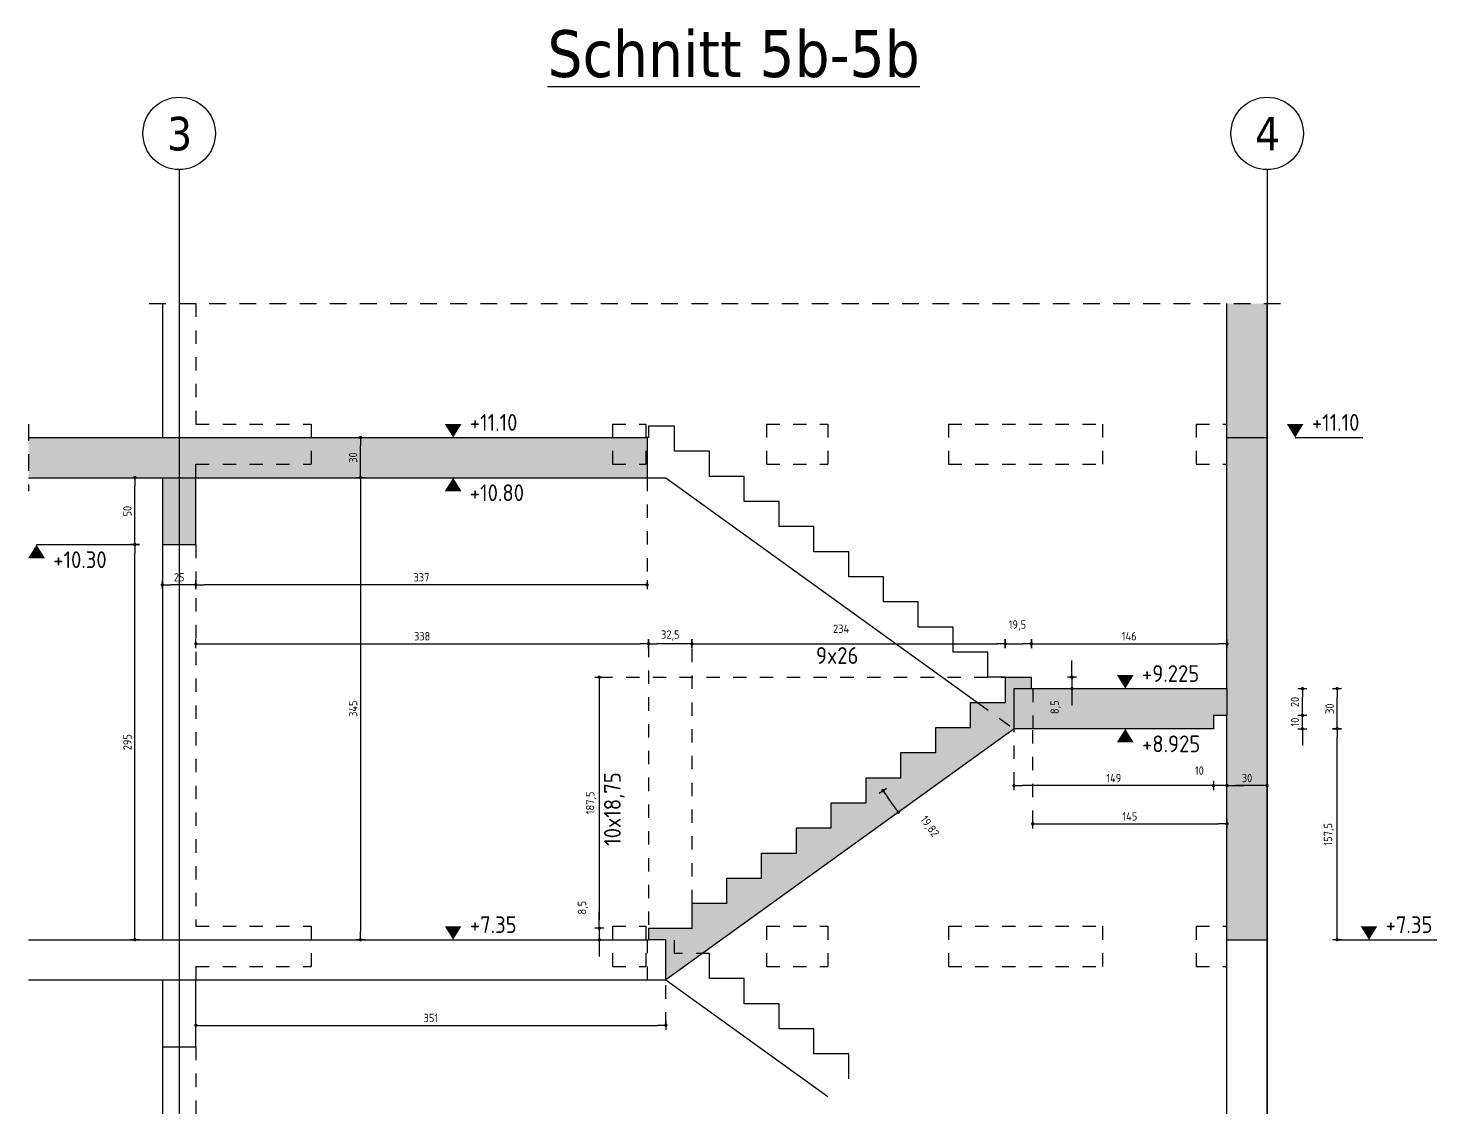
# Model space of a CAD drawing. Extents: x -15.3 to 29.1, y -4.8 to 18.4.
# Drawn here: x -15.29 to -4.77, y -4.83 to 3.27 of the extents above; entities that cross this region are included whole.
import ezdxf

# ---------------------------------------------------------------- set-up
doc = ezdxf.new("R2010")
doc.units = 0
doc.header["$LTSCALE"] = 0.25
for name, pattern in [('AUSGEZOGEN', [1000.01, 1000, 0.01]), ('DASHED', [0.75, 0.5, -0.25]), ('DOT', [0.175, 0.05, -0.125]), ('HIDDEN', [0.375, 0.25, -0.125]), ('HIDDEN2', [0.187, 0.125, -0.062]), ('VERDECKT', [0.375, 0.25, -0.125])]:
    doc.linetypes.add(name, pattern=pattern)
for name, color, linetype in [('ACHSEN', 7, 'Continuous'), ('AFU', 7, 'Continuous'), ('BET-SCHN', 6, 'Continuous'), ('BETON', 7, 'Continuous'), ('grau_mittel', 7, 'Continuous'), ('HILFE', 7, 'Continuous'), ('koten', 7, 'Continuous'), ('MASSE', 7, 'Continuous'), ('OBJEKT', 7, 'Continuous'), ('SFP_Achsen', 7, 'Continuous'), ('TEXT', 7, 'Continuous'), ('VERDECKT', 7, 'Continuous')]:
    doc.layers.add(name, color=color, linetype=linetype)
doc.styles.add('helv', font='tahoma.ttf')
doc.styles.add('txt', font='isocp.shx')
doc.linetypes.add('AFU_50K', pattern='A,0.15,["/",Standard,S=0.2,R=0,X=-0.01,Y=-0.1],0.07,["/",Standard,S=0.2,R=0,X=-0.01,Y=-0.1],0.15', length=0.37)
doc.dimstyles.new('DOT_I', dxfattribs={"dimscale": 0.25, "dimtxt": 0.25, "dimasz": 0.25, "dimexe": 0.1, "dimexo": 0.3, "dimgap": 0.1, "dimtad": 1, "dimdec": 3, "dimzin": 3, "dimtxsty": 'txt', "dimblk": 'DOT', "dimblk1": 'DOT', "dimblk2": 'DOT', "dimsah": 1, "dimcen": 0.1, "dimse1": 1, "dimse2": 1, "dimazin": 0, "dimtfac": 1, "dimtdec": 4, "dimtix": 1, "dimtmove": 2, "dimatfit": 3, "dimfxl": 0, "dimtvp": 1, "dimtolj": 1, "dimtzin": 0, "dimarcsym": 0})

# ---------------------------------------------------------------- blocks, each defined once
blk = doc.blocks.new('OKRD_O')
at = {"layer": 'koten', "color": 7, "linetype": 'Continuous'}
blk.add_solid([(-0.125, 0.202), (0.125, 0.202), (0, 0)], dxfattribs=at)
at = {"layer": 'koten', "style": 'txt'}
blk.add_attdef('OKRD', (0.25, 0.1), '', height=0.25, dxfattribs=at)
blk = doc.blocks.new('DOT')
at = {"layer": 'MASSE', "color": 7, "linetype": 'Continuous'}
for p, q in [((0, 0), (-1, 0)), ((0, 0.54), (0, -0.54))]:
    blk.add_line(p, q, dxfattribs=at)
at = {"layer": 'MASSE', "color": 7, "linetype": 'Continuous', "const_width": 0.2}
blk.add_lwpolyline([(-0.1, 0, 1), (0.1, 0, 1)], format="xyb", close=True, dxfattribs=at)
blk = doc.blocks.new('*D91')
at = {"layer": 'Defpoints', "color": 0, "linetype": 'AUSGEZOGEN', "transparency": 16777216}
for p in [(-14.49, -0.084), (-14.49, -0.084), (-14.49, -0.584)]:
    blk.add_point(p, dxfattribs=at)
at = {"layer": 'MASSE', "color": 0, "linetype": 'AUSGEZOGEN', "lineweight": -2, "transparency": 16777216}
blk.add_line((-14.49, -0.522), (-14.49, -0.147), dxfattribs=at)
at = {"layer": 'MASSE', "color": 0, "linetype": 'AUSGEZOGEN', "lineweight": -2, "transparency": 16777216, "xscale": 0.0625, "yscale": 0.0625, "zscale": 0.0625}
for p, rotation in [((-14.49, -0.084), 90), ((-14.49, -0.584), 270)]:
    blk.add_blockref('DOT', p, dxfattribs=dict(at, rotation=rotation))
at = {"layer": 'MASSE', "color": 0, "linetype": 'AUSGEZOGEN', "transparency": 16777216, "insert": (-14.546, -0.334), "char_height": 0.0625, "attachment_point": 5, "rotation": 90, "style": 'txt'}
blk.add_mtext('\\A1;50', dxfattribs=at)
blk = doc.blocks.new('okrd_u')
at = {"layer": 'koten', "color": 7, "linetype": 'Continuous'}
blk.add_solid([(-0.125, -0.202), (0.125, -0.202), (0, 0)], dxfattribs=at)
at = {"layer": 'koten', "style": 'txt'}
blk.add_attdef('OKRD', (0.25, -0.35), '', height=0.25, dxfattribs=at)
blk = doc.blocks.new('*D92')
at = {"layer": 'Defpoints', "color": 0, "linetype": 'AUSGEZOGEN', "transparency": 16777216}
for p in [(-6.335, -2.383), (-6.335, -2.383), (-6.035, -2.383)]:
    blk.add_point(p, dxfattribs=at)
at = {"layer": 'MASSE', "color": 0, "linetype": 'AUSGEZOGEN', "lineweight": -2, "transparency": 16777216}
blk.add_line((-6.097, -2.383), (-6.272, -2.383), dxfattribs=at)
at = {"layer": 'MASSE', "color": 0, "linetype": 'AUSGEZOGEN', "lineweight": -2, "transparency": 16777216, "xscale": 0.0625, "yscale": 0.0625, "zscale": 0.0625, "rotation": 180}
blk.add_blockref('DOT', (-6.335, -2.383), dxfattribs=at)
at = {"layer": 'MASSE', "color": 0, "linetype": 'AUSGEZOGEN', "lineweight": -2, "transparency": 16777216, "xscale": 0.0625, "yscale": 0.0625, "zscale": 0.0625}
blk.add_blockref('DOT', (-6.035, -2.383), dxfattribs=at)
at = {"layer": 'MASSE', "color": 0, "linetype": 'AUSGEZOGEN', "transparency": 16777216, "insert": (-6.185, -2.327), "char_height": 0.0625, "attachment_point": 5, "style": 'txt'}
blk.add_mtext('\\A1;30', dxfattribs=at)
blk = doc.blocks.new('*D93')
at = {"layer": 'Defpoints', "color": 0, "linetype": 'AUSGEZOGEN', "transparency": 16777216}
for p in [(-14.49, -0.584), (-14.49, -0.584), (-14.49, -3.534)]:
    blk.add_point(p, dxfattribs=at)
at = {"layer": 'MASSE', "color": 0, "linetype": 'AUSGEZOGEN', "lineweight": -2, "transparency": 16777216}
blk.add_line((-14.49, -3.472), (-14.49, -0.647), dxfattribs=at)
at = {"layer": 'MASSE', "color": 0, "linetype": 'AUSGEZOGEN', "lineweight": -2, "transparency": 16777216, "xscale": 0.0625, "yscale": 0.0625, "zscale": 0.0625}
for p, rotation in [((-14.49, -0.584), 90), ((-14.49, -3.534), 270)]:
    blk.add_blockref('DOT', p, dxfattribs=dict(at, rotation=rotation))
at = {"layer": 'MASSE', "color": 0, "linetype": 'AUSGEZOGEN', "transparency": 16777216, "insert": (-14.546, -2.059), "char_height": 0.0625, "attachment_point": 5, "rotation": 90, "style": 'txt'}
blk.add_mtext('\\A1;295', dxfattribs=at)
blk = doc.blocks.new('*D53')
at = {"layer": 'Defpoints', "color": 0, "linetype": 'AUSGEZOGEN', "transparency": 16777216}
for p in [(-12.805, 0.216), (-12.805, 0.216), (-12.805, -0.084)]:
    blk.add_point(p, dxfattribs=at)
at = {"layer": 'MASSE', "color": 0, "linetype": 'AUSGEZOGEN', "lineweight": -2, "transparency": 16777216}
blk.add_line((-12.805, -0.022), (-12.805, 0.153), dxfattribs=at)
at = {"layer": 'MASSE', "color": 0, "linetype": 'AUSGEZOGEN', "lineweight": -2, "transparency": 16777216, "xscale": 0.0625, "yscale": 0.0625, "zscale": 0.0625}
for p, rotation in [((-12.805, 0.216), 90), ((-12.805, -0.084), 270)]:
    blk.add_blockref('DOT', p, dxfattribs=dict(at, rotation=rotation))
at = {"layer": 'MASSE', "color": 0, "linetype": 'AUSGEZOGEN', "transparency": 16777216, "insert": (-12.861, 0.066), "char_height": 0.0625, "attachment_point": 5, "rotation": 90, "style": 'txt'}
blk.add_mtext('\\A1;30', dxfattribs=at)
blk = doc.blocks.new('*D54')
at = {"layer": 'Defpoints', "color": 0, "linetype": 'AUSGEZOGEN', "transparency": 16777216}
for p in [(-12.805, -0.084), (-12.805, -3.534), (-12.805, -3.534)]:
    blk.add_point(p, dxfattribs=at)
at = {"layer": 'MASSE', "color": 0, "linetype": 'AUSGEZOGEN', "lineweight": -2, "transparency": 16777216}
blk.add_line((-12.805, -0.147), (-12.805, -3.472), dxfattribs=at)
at = {"layer": 'MASSE', "color": 0, "linetype": 'AUSGEZOGEN', "lineweight": -2, "transparency": 16777216, "xscale": 0.0625, "yscale": 0.0625, "zscale": 0.0625}
for p, rotation in [((-12.805, -0.084), 90), ((-12.805, -3.534), 270)]:
    blk.add_blockref('DOT', p, dxfattribs=dict(at, rotation=rotation))
at = {"layer": 'MASSE', "color": 0, "linetype": 'AUSGEZOGEN', "transparency": 16777216, "insert": (-12.861, -1.809), "char_height": 0.0625, "attachment_point": 5, "rotation": 90, "style": 'txt'}
blk.add_mtext('\\A1;345', dxfattribs=at)
blk = doc.blocks.new('*D55')
at = {"layer": 'Defpoints', "color": 0, "linetype": 'AUSGEZOGEN', "transparency": 16777216}
for p in [(-14.285, -0.884), (-14.285, -0.884), (-14.035, -0.884)]:
    blk.add_point(p, dxfattribs=at)
at = {"layer": 'MASSE', "color": 0, "linetype": 'AUSGEZOGEN', "lineweight": -2, "transparency": 16777216}
blk.add_line((-14.097, -0.884), (-14.222, -0.884), dxfattribs=at)
at = {"layer": 'MASSE', "color": 0, "linetype": 'AUSGEZOGEN', "lineweight": -2, "transparency": 16777216, "xscale": 0.0625, "yscale": 0.0625, "zscale": 0.0625, "rotation": 180}
blk.add_blockref('DOT', (-14.285, -0.884), dxfattribs=at)
at = {"layer": 'MASSE', "color": 0, "linetype": 'AUSGEZOGEN', "lineweight": -2, "transparency": 16777216, "xscale": 0.0625, "yscale": 0.0625, "zscale": 0.0625}
blk.add_blockref('DOT', (-14.035, -0.884), dxfattribs=at)
at = {"layer": 'MASSE', "color": 0, "linetype": 'AUSGEZOGEN', "transparency": 16777216, "insert": (-14.16, -0.828), "char_height": 0.0625, "attachment_point": 5, "style": 'txt'}
blk.add_mtext('\\A1;25', dxfattribs=at)
blk = doc.blocks.new('*D56')
at = {"layer": 'Defpoints', "color": 0, "linetype": 'AUSGEZOGEN', "transparency": 16777216}
for p in [(-14.035, -0.884), (-14.035, -0.884), (-10.665, -0.884)]:
    blk.add_point(p, dxfattribs=at)
at = {"layer": 'MASSE', "color": 0, "linetype": 'AUSGEZOGEN', "lineweight": -2, "transparency": 16777216}
blk.add_line((-10.727, -0.884), (-13.972, -0.884), dxfattribs=at)
at = {"layer": 'MASSE', "color": 0, "linetype": 'AUSGEZOGEN', "lineweight": -2, "transparency": 16777216, "xscale": 0.0625, "yscale": 0.0625, "zscale": 0.0625, "rotation": 180}
blk.add_blockref('DOT', (-14.035, -0.884), dxfattribs=at)
at = {"layer": 'MASSE', "color": 0, "linetype": 'AUSGEZOGEN', "lineweight": -2, "transparency": 16777216, "xscale": 0.0625, "yscale": 0.0625, "zscale": 0.0625}
blk.add_blockref('DOT', (-10.665, -0.884), dxfattribs=at)
at = {"layer": 'MASSE', "color": 0, "linetype": 'AUSGEZOGEN', "transparency": 16777216, "insert": (-12.35, -0.828), "char_height": 0.0625, "attachment_point": 5, "style": 'txt'}
blk.add_mtext('\\A1;337', dxfattribs=at)
blk = doc.blocks.new('*D57')
at = {"layer": 'Defpoints', "color": 0, "linetype": 'AUSGEZOGEN', "transparency": 16777216}
for p in [(-7.785, -2.669), (-6.335, -2.669), (-6.335, -2.669)]:
    blk.add_point(p, dxfattribs=at)
at = {"layer": 'MASSE', "color": 0, "linetype": 'AUSGEZOGEN', "lineweight": -2, "transparency": 16777216}
blk.add_line((-7.722, -2.669), (-6.397, -2.669), dxfattribs=at)
at = {"layer": 'MASSE', "color": 0, "linetype": 'AUSGEZOGEN', "lineweight": -2, "transparency": 16777216, "xscale": 0.0625, "yscale": 0.0625, "zscale": 0.0625, "rotation": 180}
blk.add_blockref('DOT', (-7.785, -2.669), dxfattribs=at)
at = {"layer": 'MASSE', "color": 0, "linetype": 'AUSGEZOGEN', "lineweight": -2, "transparency": 16777216, "xscale": 0.0625, "yscale": 0.0625, "zscale": 0.0625}
blk.add_blockref('DOT', (-6.335, -2.669), dxfattribs=at)
at = {"layer": 'MASSE', "color": 0, "linetype": 'AUSGEZOGEN', "transparency": 16777216, "insert": (-7.06, -2.613), "char_height": 0.0625, "attachment_point": 5, "style": 'txt'}
blk.add_mtext('\\A1;145', dxfattribs=at)
blk = doc.blocks.new('*D58')
at = {"layer": 'Defpoints', "color": 0, "linetype": 'AUSGEZOGEN', "transparency": 16777216}
for p in [(-8.904, -2.421), (-8.904, -2.421), (-8.788, -2.582)]:
    blk.add_point(p, dxfattribs=at)
at = {"layer": 'MASSE', "color": 0, "linetype": 'AUSGEZOGEN', "lineweight": -2, "transparency": 16777216}
blk.add_line((-8.825, -2.531), (-8.867, -2.472), dxfattribs=at)
at = {"layer": 'MASSE', "color": 0, "linetype": 'AUSGEZOGEN', "lineweight": -2, "transparency": 16777216, "xscale": 0.0625, "yscale": 0.0625, "zscale": 0.0625}
for p, rotation in [((-8.904, -2.421), 125.7974026269774), ((-8.788, -2.582), 305.7974026269774)]:
    blk.add_blockref('DOT', p, dxfattribs=dict(at, rotation=rotation))
at = {"layer": 'MASSE', "color": 0, "linetype": 'AUSGEZOGEN', "transparency": 16777216, "insert": (-8.559, -2.691), "char_height": 0.0625, "attachment_point": 5, "rotation": 305.7974, "style": 'txt'}
blk.add_mtext('\\A1;19,82', dxfattribs=at)
blk = doc.blocks.new('*D59')
at = {"layer": 'Defpoints', "color": 0, "linetype": 'AUSGEZOGEN', "transparency": 16777216}
for p in [(-11.022, -3.449), (-11.022, -3.534), (-11.022, -3.534)]:
    blk.add_point(p, dxfattribs=at)
at = {"layer": 'MASSE', "color": 0, "linetype": 'AUSGEZOGEN', "lineweight": -2, "transparency": 16777216}
for p, q in [((-11.022, -3.387), (-11.022, -3.324)), ((-11.022, -3.449), (-11.022, -3.534)), ((-11.022, -3.597), (-11.022, -3.659))]:
    blk.add_line(p, q, dxfattribs=at)
at = {"layer": 'MASSE', "color": 0, "linetype": 'AUSGEZOGEN', "lineweight": -2, "transparency": 16777216, "xscale": 0.0625, "yscale": 0.0625, "zscale": 0.0625}
for p, rotation in [((-11.022, -3.449), 270), ((-11.022, -3.534), 90)]:
    blk.add_blockref('DOT', p, dxfattribs=dict(at, rotation=rotation))
at = {"layer": 'MASSE', "color": 0, "linetype": 'AUSGEZOGEN', "transparency": 16777216, "insert": (-11.144, -3.295), "char_height": 0.0625, "attachment_point": 5, "rotation": 90, "style": 'txt'}
blk.add_mtext('\\A1;8,5', dxfattribs=at)
blk = doc.blocks.new('*D60')
at = {"layer": 'Defpoints', "color": 0, "linetype": 'AUSGEZOGEN', "transparency": 16777216}
for p in [(-11.022, -1.574), (-11.022, -3.449), (-11.022, -3.449)]:
    blk.add_point(p, dxfattribs=at)
at = {"layer": 'MASSE', "color": 0, "linetype": 'AUSGEZOGEN', "lineweight": -2, "transparency": 16777216}
blk.add_line((-11.022, -1.637), (-11.022, -3.387), dxfattribs=at)
at = {"layer": 'MASSE', "color": 0, "linetype": 'AUSGEZOGEN', "lineweight": -2, "transparency": 16777216, "xscale": 0.0625, "yscale": 0.0625, "zscale": 0.0625}
for p, rotation in [((-11.022, -1.574), 90), ((-11.022, -3.449), 270)]:
    blk.add_blockref('DOT', p, dxfattribs=dict(at, rotation=rotation))
at = {"layer": 'MASSE', "color": 0, "linetype": 'AUSGEZOGEN', "transparency": 16777216, "insert": (-11.083, -2.512), "char_height": 0.0625, "attachment_point": 5, "rotation": 90, "style": 'txt'}
blk.add_mtext('\\A1;187,5', dxfattribs=at)
blk = doc.blocks.new('*D61')
at = {"layer": 'Defpoints', "color": 0, "linetype": 'AUSGEZOGEN', "transparency": 16777216}
for p in [(-7.99, -1.324), (-7.795, -1.324), (-7.795, -1.324)]:
    blk.add_point(p, dxfattribs=at)
at = {"layer": 'MASSE', "color": 0, "linetype": 'AUSGEZOGEN', "lineweight": -2, "transparency": 16777216}
blk.add_line((-7.927, -1.324), (-7.857, -1.324), dxfattribs=at)
at = {"layer": 'MASSE', "color": 0, "linetype": 'AUSGEZOGEN', "lineweight": -2, "transparency": 16777216, "xscale": 0.0625, "yscale": 0.0625, "zscale": 0.0625, "rotation": 180}
blk.add_blockref('DOT', (-7.99, -1.324), dxfattribs=at)
at = {"layer": 'MASSE', "color": 0, "linetype": 'AUSGEZOGEN', "lineweight": -2, "transparency": 16777216, "xscale": 0.0625, "yscale": 0.0625, "zscale": 0.0625}
blk.add_blockref('DOT', (-7.795, -1.324), dxfattribs=at)
at = {"layer": 'MASSE', "color": 0, "linetype": 'AUSGEZOGEN', "transparency": 16777216, "insert": (-7.9, -1.188), "char_height": 0.0625, "attachment_point": 5, "style": 'txt'}
blk.add_mtext('\\A1;19,5', dxfattribs=at)
blk = doc.blocks.new('*D62')
at = {"layer": 'Defpoints', "color": 0, "linetype": 'AUSGEZOGEN', "transparency": 16777216}
for p in [(-7.795, -1.324), (-6.335, -1.324), (-6.335, -1.324)]:
    blk.add_point(p, dxfattribs=at)
at = {"layer": 'MASSE', "color": 0, "linetype": 'AUSGEZOGEN', "lineweight": -2, "transparency": 16777216}
blk.add_line((-7.732, -1.324), (-6.397, -1.324), dxfattribs=at)
at = {"layer": 'MASSE', "color": 0, "linetype": 'AUSGEZOGEN', "lineweight": -2, "transparency": 16777216, "xscale": 0.0625, "yscale": 0.0625, "zscale": 0.0625, "rotation": 180}
blk.add_blockref('DOT', (-7.795, -1.324), dxfattribs=at)
at = {"layer": 'MASSE', "color": 0, "linetype": 'AUSGEZOGEN', "lineweight": -2, "transparency": 16777216, "xscale": 0.0625, "yscale": 0.0625, "zscale": 0.0625}
blk.add_blockref('DOT', (-6.335, -1.324), dxfattribs=at)
at = {"layer": 'MASSE', "color": 0, "linetype": 'AUSGEZOGEN', "transparency": 16777216, "insert": (-7.065, -1.268), "char_height": 0.0625, "attachment_point": 5, "style": 'txt'}
blk.add_mtext('\\A1;146', dxfattribs=at)
blk = doc.blocks.new('*D63')
at = {"layer": 'Defpoints', "color": 0, "linetype": 'AUSGEZOGEN', "transparency": 16777216}
for p in [(-10.33, -1.324), (-7.99, -1.324), (-7.99, -1.324)]:
    blk.add_point(p, dxfattribs=at)
at = {"layer": 'MASSE', "color": 0, "linetype": 'AUSGEZOGEN', "lineweight": -2, "transparency": 16777216}
blk.add_line((-10.267, -1.324), (-8.052, -1.324), dxfattribs=at)
at = {"layer": 'MASSE', "color": 0, "linetype": 'AUSGEZOGEN', "lineweight": -2, "transparency": 16777216, "xscale": 0.0625, "yscale": 0.0625, "zscale": 0.0625, "rotation": 180}
blk.add_blockref('DOT', (-10.33, -1.324), dxfattribs=at)
at = {"layer": 'MASSE', "color": 0, "linetype": 'AUSGEZOGEN', "lineweight": -2, "transparency": 16777216, "xscale": 0.0625, "yscale": 0.0625, "zscale": 0.0625}
blk.add_blockref('DOT', (-7.99, -1.324), dxfattribs=at)
at = {"layer": 'MASSE', "color": 0, "linetype": 'AUSGEZOGEN', "transparency": 16777216, "insert": (-9.216, -1.212), "char_height": 0.0625, "attachment_point": 5, "style": 'txt'}
blk.add_mtext('\\A1;234', dxfattribs=at)
blk = doc.blocks.new('*D64')
at = {"layer": 'Defpoints', "color": 0, "linetype": 'AUSGEZOGEN', "transparency": 16777216}
for p in [(-10.655, -1.324), (-10.655, -1.324), (-10.33, -1.324)]:
    blk.add_point(p, dxfattribs=at)
at = {"layer": 'MASSE', "color": 0, "linetype": 'AUSGEZOGEN', "lineweight": -2, "transparency": 16777216}
blk.add_line((-10.392, -1.324), (-10.592, -1.324), dxfattribs=at)
at = {"layer": 'MASSE', "color": 0, "linetype": 'AUSGEZOGEN', "lineweight": -2, "transparency": 16777216, "xscale": 0.0625, "yscale": 0.0625, "zscale": 0.0625, "rotation": 180}
blk.add_blockref('DOT', (-10.655, -1.324), dxfattribs=at)
at = {"layer": 'MASSE', "color": 0, "linetype": 'AUSGEZOGEN', "lineweight": -2, "transparency": 16777216, "xscale": 0.0625, "yscale": 0.0625, "zscale": 0.0625}
blk.add_blockref('DOT', (-10.33, -1.324), dxfattribs=at)
at = {"layer": 'MASSE', "color": 0, "linetype": 'AUSGEZOGEN', "transparency": 16777216, "insert": (-10.492, -1.263), "char_height": 0.0625, "attachment_point": 5, "style": 'txt'}
blk.add_mtext('\\A1;32,5', dxfattribs=at)
blk = doc.blocks.new('*D65')
at = {"layer": 'Defpoints', "color": 0, "linetype": 'AUSGEZOGEN', "transparency": 16777216}
for p in [(-7.492, -1.574), (-7.492, -1.659), (-7.492, -1.659)]:
    blk.add_point(p, dxfattribs=at)
at = {"layer": 'MASSE', "color": 0, "linetype": 'AUSGEZOGEN', "lineweight": -2, "transparency": 16777216}
for p, q in [((-7.492, -1.512), (-7.492, -1.449)), ((-7.492, -1.574), (-7.492, -1.659)), ((-7.492, -1.722), (-7.492, -1.784))]:
    blk.add_line(p, q, dxfattribs=at)
at = {"layer": 'MASSE', "color": 0, "linetype": 'AUSGEZOGEN', "lineweight": -2, "transparency": 16777216, "xscale": 0.0625, "yscale": 0.0625, "zscale": 0.0625}
for p, rotation in [((-7.492, -1.574), 270), ((-7.492, -1.659), 90)]:
    blk.add_blockref('DOT', p, dxfattribs=dict(at, rotation=rotation))
at = {"layer": 'MASSE', "color": 0, "linetype": 'AUSGEZOGEN', "transparency": 16777216, "insert": (-7.614, -1.798), "char_height": 0.0625, "attachment_point": 5, "rotation": 90, "style": 'txt'}
blk.add_mtext('\\A1;8,5', dxfattribs=at)
blk = doc.blocks.new('*D66')
at = {"layer": 'Defpoints', "color": 0, "linetype": 'AUSGEZOGEN', "transparency": 16777216}
for p in [(-14.035, -4.174), (-10.525, -4.174), (-10.525, -4.174)]:
    blk.add_point(p, dxfattribs=at)
at = {"layer": 'MASSE', "color": 0, "linetype": 'AUSGEZOGEN', "lineweight": -2, "transparency": 16777216}
blk.add_line((-13.972, -4.174), (-10.587, -4.174), dxfattribs=at)
at = {"layer": 'MASSE', "color": 0, "linetype": 'AUSGEZOGEN', "lineweight": -2, "transparency": 16777216, "xscale": 0.0625, "yscale": 0.0625, "zscale": 0.0625, "rotation": 180}
blk.add_blockref('DOT', (-14.035, -4.174), dxfattribs=at)
at = {"layer": 'MASSE', "color": 0, "linetype": 'AUSGEZOGEN', "lineweight": -2, "transparency": 16777216, "xscale": 0.0625, "yscale": 0.0625, "zscale": 0.0625}
blk.add_blockref('DOT', (-10.525, -4.174), dxfattribs=at)
at = {"layer": 'MASSE', "color": 0, "linetype": 'AUSGEZOGEN', "transparency": 16777216, "insert": (-12.28, -4.118), "char_height": 0.0625, "attachment_point": 5, "style": 'txt'}
blk.add_mtext('\\A1;351', dxfattribs=at)
blk = doc.blocks.new('*D67')
at = {"layer": 'Defpoints', "color": 0, "linetype": 'AUSGEZOGEN', "transparency": 16777216}
for p in [(-14.035, -1.324), (-10.655, -1.324), (-10.655, -1.324)]:
    blk.add_point(p, dxfattribs=at)
at = {"layer": 'MASSE', "color": 0, "linetype": 'AUSGEZOGEN', "lineweight": -2, "transparency": 16777216}
blk.add_line((-13.972, -1.324), (-10.717, -1.324), dxfattribs=at)
at = {"layer": 'MASSE', "color": 0, "linetype": 'AUSGEZOGEN', "lineweight": -2, "transparency": 16777216, "xscale": 0.0625, "yscale": 0.0625, "zscale": 0.0625, "rotation": 180}
blk.add_blockref('DOT', (-14.035, -1.324), dxfattribs=at)
at = {"layer": 'MASSE', "color": 0, "linetype": 'AUSGEZOGEN', "lineweight": -2, "transparency": 16777216, "xscale": 0.0625, "yscale": 0.0625, "zscale": 0.0625}
blk.add_blockref('DOT', (-10.655, -1.324), dxfattribs=at)
at = {"layer": 'MASSE', "color": 0, "linetype": 'AUSGEZOGEN', "transparency": 16777216, "insert": (-12.345, -1.268), "char_height": 0.0625, "attachment_point": 5, "style": 'txt'}
blk.add_mtext('\\A1;338', dxfattribs=at)
blk = doc.blocks.new('*D68')
at = {"layer": 'Defpoints', "color": 0, "linetype": 'AUSGEZOGEN', "transparency": 16777216}
for p in [(-5.512, -1.659), (-5.512, -1.659), (-5.512, -1.959)]:
    blk.add_point(p, dxfattribs=at)
at = {"layer": 'MASSE', "color": 0, "linetype": 'AUSGEZOGEN', "lineweight": -2, "transparency": 16777216}
blk.add_line((-5.512, -1.897), (-5.512, -1.722), dxfattribs=at)
at = {"layer": 'MASSE', "color": 0, "linetype": 'AUSGEZOGEN', "lineweight": -2, "transparency": 16777216, "xscale": 0.0625, "yscale": 0.0625, "zscale": 0.0625}
for p, rotation in [((-5.512, -1.659), 90), ((-5.512, -1.959), 270)]:
    blk.add_blockref('DOT', p, dxfattribs=dict(at, rotation=rotation))
at = {"layer": 'MASSE', "color": 0, "linetype": 'AUSGEZOGEN', "transparency": 16777216, "insert": (-5.568, -1.809), "char_height": 0.0625, "attachment_point": 5, "rotation": 90, "style": 'txt'}
blk.add_mtext('\\A1;30', dxfattribs=at)
blk = doc.blocks.new('*D69')
at = {"layer": 'Defpoints', "color": 0, "linetype": 'AUSGEZOGEN', "transparency": 16777216}
for p in [(-5.512, -1.959), (-5.512, -1.959), (-5.512, -3.534)]:
    blk.add_point(p, dxfattribs=at)
at = {"layer": 'MASSE', "color": 0, "linetype": 'AUSGEZOGEN', "lineweight": -2, "transparency": 16777216}
blk.add_line((-5.512, -3.472), (-5.512, -2.022), dxfattribs=at)
at = {"layer": 'MASSE', "color": 0, "linetype": 'AUSGEZOGEN', "lineweight": -2, "transparency": 16777216, "xscale": 0.0625, "yscale": 0.0625, "zscale": 0.0625}
for p, rotation in [((-5.512, -1.959), 90), ((-5.512, -3.534), 270)]:
    blk.add_blockref('DOT', p, dxfattribs=dict(at, rotation=rotation))
at = {"layer": 'MASSE', "color": 0, "linetype": 'AUSGEZOGEN', "transparency": 16777216, "insert": (-5.573, -2.747), "char_height": 0.0625, "attachment_point": 5, "rotation": 90, "style": 'txt'}
blk.add_mtext('\\A1;157,5', dxfattribs=at)
blk = doc.blocks.new('*D70')
at = {"layer": 'Defpoints', "color": 0, "linetype": 'AUSGEZOGEN', "transparency": 16777216}
for p in [(-5.771, -1.659), (-5.771, -1.659), (-5.771, -1.859)]:
    blk.add_point(p, dxfattribs=at)
at = {"layer": 'MASSE', "color": 0, "linetype": 'AUSGEZOGEN', "lineweight": -2, "transparency": 16777216}
blk.add_line((-5.771, -1.797), (-5.771, -1.722), dxfattribs=at)
at = {"layer": 'MASSE', "color": 0, "linetype": 'AUSGEZOGEN', "lineweight": -2, "transparency": 16777216, "xscale": 0.0625, "yscale": 0.0625, "zscale": 0.0625}
for p, rotation in [((-5.771, -1.659), 90), ((-5.771, -1.859), 270)]:
    blk.add_blockref('DOT', p, dxfattribs=dict(at, rotation=rotation))
at = {"layer": 'MASSE', "color": 0, "linetype": 'AUSGEZOGEN', "transparency": 16777216, "insert": (-5.827, -1.759), "char_height": 0.0625, "attachment_point": 5, "rotation": 90, "style": 'txt'}
blk.add_mtext('\\A1;20', dxfattribs=at)
blk = doc.blocks.new('*D71')
at = {"layer": 'Defpoints', "color": 0, "linetype": 'AUSGEZOGEN', "transparency": 16777216}
for p in [(-5.771, -1.859), (-5.771, -1.859), (-5.771, -1.959)]:
    blk.add_point(p, dxfattribs=at)
at = {"layer": 'MASSE', "color": 0, "linetype": 'AUSGEZOGEN', "lineweight": -2, "transparency": 16777216}
for p, q in [((-5.771, -1.797), (-5.771, -1.734)), ((-5.771, -1.959), (-5.771, -1.859)), ((-5.771, -2.022), (-5.771, -2.084))]:
    blk.add_line(p, q, dxfattribs=at)
at = {"layer": 'MASSE', "color": 0, "linetype": 'AUSGEZOGEN', "lineweight": -2, "transparency": 16777216, "xscale": 0.0625, "yscale": 0.0625, "zscale": 0.0625}
for p, rotation in [((-5.771, -1.859), 270), ((-5.771, -1.959), 90)]:
    blk.add_blockref('DOT', p, dxfattribs=dict(at, rotation=rotation))
at = {"layer": 'MASSE', "color": 0, "linetype": 'AUSGEZOGEN', "transparency": 16777216, "insert": (-5.827, -1.909), "char_height": 0.0625, "attachment_point": 5, "rotation": 90, "style": 'txt'}
blk.add_mtext('\\A1;10', dxfattribs=at)
blk = doc.blocks.new('*D76')
at = {"layer": 'Defpoints', "color": 0, "linetype": 'AUSGEZOGEN', "transparency": 16777216}
for p in [(-7.925, -2.383), (-7.925, -2.383), (-6.435, -2.383)]:
    blk.add_point(p, dxfattribs=at)
at = {"layer": 'MASSE', "color": 0, "linetype": 'AUSGEZOGEN', "lineweight": -2, "transparency": 16777216}
blk.add_line((-6.497, -2.383), (-7.862, -2.383), dxfattribs=at)
at = {"layer": 'MASSE', "color": 0, "linetype": 'AUSGEZOGEN', "lineweight": -2, "transparency": 16777216, "xscale": 0.0625, "yscale": 0.0625, "zscale": 0.0625, "rotation": 180}
blk.add_blockref('DOT', (-7.925, -2.383), dxfattribs=at)
at = {"layer": 'MASSE', "color": 0, "linetype": 'AUSGEZOGEN', "lineweight": -2, "transparency": 16777216, "xscale": 0.0625, "yscale": 0.0625, "zscale": 0.0625}
blk.add_blockref('DOT', (-6.435, -2.383), dxfattribs=at)
at = {"layer": 'MASSE', "color": 0, "linetype": 'AUSGEZOGEN', "transparency": 16777216, "insert": (-7.18, -2.327), "char_height": 0.0625, "attachment_point": 5, "style": 'txt'}
blk.add_mtext('\\A1;149', dxfattribs=at)
blk = doc.blocks.new('*D77')
at = {"layer": 'Defpoints', "color": 0, "linetype": 'AUSGEZOGEN', "transparency": 16777216}
for p in [(-6.435, -2.383), (-6.435, -2.383), (-6.335, -2.383)]:
    blk.add_point(p, dxfattribs=at)
at = {"layer": 'MASSE', "color": 0, "linetype": 'AUSGEZOGEN', "lineweight": -2, "transparency": 16777216}
for p, q in [((-6.497, -2.383), (-6.56, -2.383)), ((-6.335, -2.383), (-6.435, -2.383)), ((-6.272, -2.383), (-6.21, -2.383))]:
    blk.add_line(p, q, dxfattribs=at)
at = {"layer": 'MASSE', "color": 0, "linetype": 'AUSGEZOGEN', "lineweight": -2, "transparency": 16777216, "xscale": 0.0625, "yscale": 0.0625, "zscale": 0.0625}
blk.add_blockref('DOT', (-6.435, -2.383), dxfattribs=at)
at = {"layer": 'MASSE', "color": 0, "linetype": 'AUSGEZOGEN', "lineweight": -2, "transparency": 16777216, "xscale": 0.0625, "yscale": 0.0625, "zscale": 0.0625, "rotation": 180}
blk.add_blockref('DOT', (-6.335, -2.383), dxfattribs=at)
at = {"layer": 'MASSE', "color": 0, "linetype": 'AUSGEZOGEN', "transparency": 16777216, "insert": (-6.541, -2.271), "char_height": 0.0625, "attachment_point": 5, "style": 'txt'}
blk.add_mtext('\\A1;10', dxfattribs=at)

msp = doc.modelspace()

# ---------------------------------------------------------------- hatches: boundary and pattern name
at = {"layer": 'grau_mittel', "transparency": 33554687}
h = msp.add_hatch(color=61, dxfattribs=at)
h.paths.add_polyline_path([(-7.9246, -1.9591), (-7.9246, -1.6591), (-7.7946, -1.6591), (-7.7946, -1.5741), (-7.9896, -1.5741), (-7.9896, -1.7616), (-8.2496, -1.7616), (-8.2496, -1.9491), (-8.5096, -1.9491), (-8.5096, -2.1366), (-8.7696, -2.1366), (-8.7696, -2.3241), (-9.0296, -2.3241), (-9.0296, -2.5116), (-9.2896, -2.5116), (-9.2896, -2.6991), (-9.5496, -2.6991), (-9.5496, -2.8866), (-9.8096, -2.8866), (-9.8096, -3.0741), (-10.0696, -3.0741), (-10.0696, -3.2616), (-10.3296, -3.2616), (-10.3296, -3.2616), (-10.3296, -3.4491), (-10.6546, -3.4491), (-10.6546, -3.5341), (-10.5246, -3.5341), (-10.5246, -3.8341), (-10.5246, -3.8341)])
h.paths.add_polyline_path([(-6.3346, -1.9591), (-6.3346, -3.5341), (-6.0346, -3.5341), (-6.0346, 0.2159), (-6.3346, 0.2159), (-6.3346, -1.6591)])
h.paths.add_polyline_path([(-6.3346, 0.2159), (-6.0346, 0.2159), (-6.0346, 1.2159), (-6.3346, 1.2159)])
h.paths.add_polyline_path([(-15.2846, 0.2159), (-15.2846, -0.0841), (-14.2846, -0.0841), (-14.0346, -0.0841), (-10.6646, -0.0841), (-10.6646, 0.2159)])
h.paths.add_polyline_path([(-14.0346, -0.0841), (-14.2846, -0.0841), (-14.2846, -0.5841), (-14.0346, -0.5841)])
h.paths.add_polyline_path([(-6.4346, -1.9591), (-6.4346, -1.8591), (-6.3346, -1.8591), (-6.3346, -1.6591), (-7.7946, -1.6591), (-7.9246, -1.6591), (-7.9246, -1.9591)])

# ---------------------------------------------------------------- linework, layer by layer
at = {"layer": 'ACHSEN', "color": 140, "linetype": 'AUSGEZOGEN'}
for p, q in [((-14.1596, 2.2159), (-14.1596, -4.8341)), ((-6.0346, 2.2159), (-6.0346, -4.8341))]:
    msp.add_line(p, q, dxfattribs=at)
at = {"layer": 'AFU', "color": 8, "linetype": 'AFU_50K'}
for p, q in [((-6.3346, 0.2159), (-6.0346, 0.2159)), ((-14.2846, -0.0841), (-14.0346, -0.0841)), ((-7.9246, -1.9591), (-7.9246, -1.6591)), ((-7.9246, -1.6591), (-7.7946, -1.6591)), ((-6.3346, -1.6591), (-6.3346, -1.8591)), ((-10.5246, -3.5341), (-10.6546, -3.5341)), ((-10.5246, -3.8341), (-10.5246, -3.5341)), ((-6.3346, -3.5341), (-6.0346, -3.5341)), ((-14.2846, -3.8341), (-14.0346, -3.8341))]:
    msp.add_line(p, q, dxfattribs=at)
at = {"layer": 'BET-SCHN'}
for p, q in [((-15.2846, 0.2159), (-10.6646, 0.2159)), ((-15.2846, -0.0841), (-14.2846, -0.0841)), ((-14.0346, -0.0841), (-10.6646, -0.0841))]:
    msp.add_line(p, q, dxfattribs=at)
at = {"layer": 'BETON', "color": 6, "linetype": 'AUSGEZOGEN'}
for p, q in [((-6.3346, -1.6591), (-6.3346, 1.2159)), ((-6.0346, -4.8341), (-6.0346, 1.2159)), ((-10.6646, 0.2159), (-10.6646, -0.0841)), ((-14.2846, -0.0841), (-14.2846, -0.5841)), ((-14.0346, -0.5841), (-14.0346, -0.0841)), ((-14.2846, -0.5841), (-14.0346, -0.5841)), ((-7.9896, -1.7616), (-7.9896, -1.5741)), ((-7.9896, -1.5741), (-7.7946, -1.5741)), ((-7.7946, -1.6591), (-7.7946, -1.5741)), ((-7.7946, -1.6591), (-6.3346, -1.6591)), ((-8.2496, -1.9491), (-8.2496, -1.7616)), ((-8.2496, -1.7616), (-7.9896, -1.7616)), ((-6.3346, -1.8591), (-6.4346, -1.8591)), ((-6.4346, -1.8591), (-6.4346, -1.9591)), ((-6.3346, -4.8341), (-6.3346, -1.8591)), ((-7.9246, -1.9591), (-10.5246, -3.8341)), ((-8.5096, -2.1366), (-8.5096, -1.9491)), ((-8.5096, -1.9491), (-8.2496, -1.9491)), ((-6.4346, -1.9591), (-7.9246, -1.9591)), ((-8.7696, -2.3241), (-8.7696, -2.1366)), ((-8.7696, -2.1366), (-8.5096, -2.1366)), ((-9.0296, -2.5116), (-9.0296, -2.3241)), ((-9.0296, -2.3241), (-8.7696, -2.3241)), ((-9.2896, -2.6991), (-9.2896, -2.5116)), ((-9.2896, -2.5116), (-9.0296, -2.5116)), ((-9.5496, -2.8866), (-9.5496, -2.6991)), ((-9.5496, -2.6991), (-9.2896, -2.6991)), ((-9.8096, -3.0741), (-9.8096, -2.8866)), ((-9.8096, -2.8866), (-9.5496, -2.8866)), ((-10.0696, -3.2616), (-10.0696, -3.0741)), ((-10.0696, -3.0741), (-9.8096, -3.0741)), ((-10.3296, -3.4491), (-10.3296, -3.2616)), ((-10.3296, -3.2616), (-10.0696, -3.2616)), ((-10.3296, -3.4491), (-10.6546, -3.4491)), ((-10.6546, -3.4491), (-10.6546, -3.5341)), ((-15.2846, -3.5341), (-10.6546, -3.5341)), ((-15.2846, -3.8341), (-14.2846, -3.8341)), ((-14.2846, -3.8341), (-14.2846, -4.3341)), ((-14.0346, -4.3341), (-14.0346, -3.8341)), ((-14.0346, -3.8341), (-10.5246, -3.8341)), ((-14.2846, -4.3341), (-14.0346, -4.3341))]:
    msp.add_line(p, q, dxfattribs=at)
at = {"layer": 'HILFE', "color": 102, "linetype": 'DASHED'}
for p, q in [((-14.3846, 1.2159), (-5.9346, 1.2159)), ((-15.2846, 0.3159), (-15.2846, -0.1841))]:
    msp.add_line(p, q, dxfattribs=at)
at = {"layer": 'HILFE', "color": 102, "linetype": 'AUSGEZOGEN'}
for p, q in [((-5.8256, 0.2159), (-5.3205, 0.2159)), ((-15.2246, -0.5841), (-14.4895, -0.5841)), ((-5.5122, -3.5341), (-4.7675, -3.5341))]:
    msp.add_line(p, q, dxfattribs=at)
at = {"layer": 'HILFE', "color": 102, "linetype": 'DOT'}
for p, q in [((-10.6646, -0.0841), (-10.6646, -0.884)), ((-10.6546, -1.324), (-10.6546, -3.4491)), ((-10.3296, -3.2616), (-10.3296, -1.324)), ((-11.0224, -1.5741), (-7.9896, -1.5741)), ((-7.9246, -2.3834), (-7.9246, -1.9591)), ((-7.7846, -2.6692), (-7.7846, -1.9591)), ((-10.5246, -4.1744), (-10.5246, -3.8341))]:
    msp.add_line(p, q, dxfattribs=at)
at = {"layer": 'OBJEKT', "color": 7, "linetype": 'AUSGEZOGEN'}
for p, q in [((-14.2846, 1.2159), (-14.2846, 0.2159)), ((-10.6546, 0.2159), (-10.6646, 0.2159)), ((-10.4596, 0.3009), (-10.6546, 0.3009)), ((-10.6546, 0.3009), (-10.6546, 0.2159)), ((-10.4596, 0.1134), (-10.4596, 0.3009)), ((-10.1996, 0.1134), (-10.4596, 0.1134)), ((-10.1996, -0.0741), (-10.1996, 0.1134)), ((-10.6646, -0.0841), (-10.5246, -0.0841)), ((-10.5246, -0.0841), (-8.1985, -1.7616)), ((-9.9396, -0.0741), (-10.1996, -0.0741)), ((-9.9396, -0.2616), (-9.9396, -0.0741)), ((-9.6796, -0.2616), (-9.9396, -0.2616)), ((-9.6796, -0.4491), (-9.6796, -0.2616)), ((-9.4196, -0.4491), (-9.6796, -0.4491)), ((-9.4196, -0.6366), (-9.4196, -0.4491)), ((-14.2846, -0.5841), (-14.2846, -3.5341)), ((-9.1596, -0.6366), (-9.4196, -0.6366)), ((-9.1596, -0.8241), (-9.1596, -0.6366)), ((-8.8996, -0.8241), (-9.1596, -0.8241)), ((-8.8996, -1.0116), (-8.8996, -0.8241)), ((-8.6396, -1.0116), (-8.8996, -1.0116)), ((-8.6396, -1.1991), (-8.6396, -1.0116)), ((-8.3796, -1.1991), (-8.6396, -1.1991)), ((-8.3796, -1.3866), (-8.3796, -1.1991)), ((-8.1196, -1.3866), (-8.3796, -1.3866)), ((-8.1196, -1.5741), (-8.1196, -1.3866)), ((-7.9896, -1.5741), (-8.1196, -1.5741)), ((-10.1996, -3.8241), (-10.1996, -3.6366)), ((-10.5246, -3.8341), (-9.3164, -4.7055)), ((-9.9396, -3.8241), (-10.1996, -3.8241)), ((-9.9396, -4.0116), (-9.9396, -3.8241)), ((-9.6796, -4.0116), (-9.9396, -4.0116)), ((-9.6796, -4.1991), (-9.6796, -4.0116)), ((-9.4196, -4.1991), (-9.6796, -4.1991)), ((-9.4196, -4.3866), (-9.4196, -4.1991)), ((-14.2846, -4.3341), (-14.2846, -4.8341)), ((-9.1596, -4.3866), (-9.4196, -4.3866)), ((-9.1596, -4.5741), (-9.1596, -4.3866))]:
    msp.add_line(p, q, dxfattribs=at)
at = {"layer": 'SFP_Achsen', "color": 7, "linetype": 'AUSGEZOGEN'}
for centre in [(-14.1596, 2.4864), (-6.0346, 2.4864)]:
    msp.add_circle(centre, 0.2705, dxfattribs=at)
at = {"layer": 'VERDECKT', "color": 7, "linetype": 'HIDDEN'}
for p, q in [((-14.0346, 1.2159), (-14.0346, 0.3159)), ((-14.0346, 0.3159), (-13.1746, 0.3159)), ((-13.1746, 0.3159), (-13.1746, 0.0159)), ((-10.9246, 0.3159), (-10.6746, 0.3159)), ((-10.9246, 0.3159), (-10.9246, 0.0159)), ((-10.6746, 0.3159), (-10.6746, 0.0159)), ((-9.7746, 0.3159), (-9.3146, 0.3159)), ((-9.7746, 0.3159), (-9.7746, 0.0159)), ((-9.3146, 0.3159), (-9.3146, 0.0159)), ((-8.4146, 0.3159), (-7.2646, 0.3159)), ((-8.4146, 0.3159), (-8.4146, 0.0159)), ((-7.2646, 0.3159), (-7.2646, 0.0159)), ((-6.5646, 0.3159), (-6.3346, 0.3159)), ((-6.5646, 0.3159), (-6.5646, 0.0159)), ((-14.0346, 0.0159), (-13.1746, 0.0159)), ((-14.0346, -0.0841), (-14.0346, 0.0159)), ((-10.9246, 0.0159), (-10.6746, 0.0159)), ((-9.7746, 0.0159), (-9.3146, 0.0159)), ((-8.4146, 0.0159), (-7.2646, 0.0159)), ((-6.5646, 0.0159), (-6.3346, 0.0159)), ((-14.0346, -0.5841), (-14.0346, -3.4341)), ((-14.0346, -3.4341), (-13.1746, -3.4341)), ((-13.1746, -3.4341), (-13.1746, -3.7341)), ((-10.9246, -3.4341), (-10.6746, -3.4341)), ((-10.9246, -3.4341), (-10.9246, -3.7341)), ((-10.6746, -3.4341), (-10.6746, -3.7341)), ((-9.7746, -3.4341), (-9.3146, -3.4341)), ((-9.7746, -3.4341), (-9.7746, -3.7341)), ((-9.3146, -3.4341), (-9.3146, -3.7341)), ((-8.4146, -3.4341), (-7.2646, -3.4341)), ((-8.4146, -3.4341), (-8.4146, -3.7341)), ((-7.2646, -3.4341), (-7.2646, -3.7341)), ((-6.5646, -3.4341), (-6.3346, -3.4341)), ((-6.5646, -3.4341), (-6.5646, -3.7341)), ((-14.0346, -3.7341), (-14.0346, -3.8341)), ((-14.0346, -3.7341), (-13.1746, -3.7341)), ((-10.9246, -3.7341), (-10.6746, -3.7341)), ((-9.7746, -3.7341), (-9.3146, -3.7341)), ((-8.4146, -3.7341), (-7.2646, -3.7341)), ((-6.5646, -3.7341), (-6.3346, -3.7341)), ((-14.0346, -4.3341), (-14.0346, -4.8341))]:
    msp.add_line(p, q, dxfattribs=at)
at = {"layer": 'VERDECKT', "color": 7, "linetype": 'HIDDEN2'}
for p, q in [((-7.7846, -1.6591), (-7.7846, -1.9591)), ((-10.6646, -3.5341), (-10.6646, -3.8341))]:
    msp.add_line(p, q, dxfattribs=at)
at = {"layer": 'VERDECKT', "color": 7, "linetype": 'VERDECKT'}
for p, q in [((-8.1985, -1.7616), (-7.9246, -1.9591)), ((-10.4596, -3.6366), (-10.4596, -3.4491)), ((-10.1996, -3.6366), (-10.4596, -3.6366))]:
    msp.add_line(p, q, dxfattribs=at)

# ---------------------------------------------------------------- block references
at = {"layer": 'koten', "color": 7, "linetype": 'AUSGEZOGEN', "xscale": 0.5, "yscale": 0.5, "zscale": 0.5}
for name, p, values in [('OKRD_O', (-12.1135, 0.2159), {'OKRD': '+11.10'}), ('OKRD_O', (-5.8256, 0.2159), {'OKRD': '+11.10'}), ('okrd_u', (-15.2246, -0.5841), {'OKRD': '+10.30'}), ('OKRD_O', (-7.0942, -1.6591), {'OKRD': '+9.225'}), ('okrd_u', (-7.0942, -1.9591), {'OKRD': '+8.925'}), ('OKRD_O', (-12.1135, -3.5341), {'OKRD': '+7.35'}), ('OKRD_O', (-5.2743, -3.5341), {'OKRD': '+7.35'})]:
    msp.add_blockref(name, p, dxfattribs=at).add_auto_attribs(values)
at = {"layer": 'koten', "color": 7, "linetype": 'HIDDEN', "xscale": 0.5, "yscale": 0.5, "zscale": 0.5}
msp.add_blockref('okrd_u', (-12.1135, -0.0841), dxfattribs=at).add_auto_attribs({'OKRD': '+10.80'})

# ---------------------------------------------------------------- texts
at = {"layer": 'SFP_Achsen', "color": 6, "linetype": 'AUSGEZOGEN', "style": 'helv'}
for s, p in [('3', (-14.2502, 2.3601)), ('4', (-6.1252, 2.3601))]:
    msp.add_text(s, height=0.25, dxfattribs=at).set_placement(p)
at = {"layer": 'TEXT', "color": 5, "linetype": 'AUSGEZOGEN', "style": 'helv'}
msp.add_text('%%USchnitt 5b-5b', height=0.35, dxfattribs=at).set_placement((-11.4092, 2.9076))
at = {"layer": 'TEXT', "color": 7, "linetype": 'AUSGEZOGEN', "style": 'txt'}
msp.add_text('9x26', height=0.125, dxfattribs=at).set_placement((-9.4041, -1.4743))
msp.add_text('10x18,75', height=0.125, rotation=90, dxfattribs=at).set_placement((-10.8617, -2.8329))

# ---------------------------------------------------------------- dimensions: what is measured, and where the dimension line sits
at = {"layer": 'MASSE', "color": 7, "linetype": 'AUSGEZOGEN'}
for base, p1, p2, override, picture, middle in [((-12.8046, 0.2159), (-12.8046, -0.0841), (-12.8046, 0.2159), {"dimdec": 0, "dimlfac": 100}, '*D53', (-12.8609, 0.0659)), ((-14.4895, -0.0841), (-14.4895, -0.5841), (-14.4895, -0.0841), {"dimdec": 0, "dimlfac": 100}, '*D91', (-14.5458, -0.3341)), ((-12.8046, -3.5341), (-12.8046, -0.0841), (-12.8046, -3.5341), {"dimdec": 0, "dimlfac": 100}, '*D54', (-12.8609, -1.8091)), ((-14.4895, -0.5841), (-14.4895, -3.5341), (-14.4895, -0.5841), {"dimdec": 0, "dimlfac": 100}, '*D93', (-14.5458, -2.0591)), ((-11.0224, -3.4491), (-11.0224, -1.5741), (-11.0224, -3.4491), {"dimdec": 1, "dimlfac": 100}, '*D60', (-11.0834, -2.5116)), ((-5.7711, -1.6591), (-5.7711, -1.8591), (-5.7711, -1.6591), {"dimdec": 0, "dimlfac": 100}, '*D70', (-5.8273, -1.7591)), ((-5.5122, -1.6591), (-5.5122, -1.9591), (-5.5122, -1.6591), {"dimdec": 0, "dimlfac": 100}, '*D68', (-5.5684, -1.8091)), ((-5.7711, -1.8591), (-5.7711, -1.9591), (-5.7711, -1.8591), {"dimdec": 0, "dimlfac": 100}, '*D71', (-5.8273, -1.9091)), ((-5.5122, -1.9591), (-5.5122, -3.5341), (-5.5122, -1.9591), {"dimdec": 1, "dimlfac": 100}, '*D69', (-5.5731, -2.7466))]:
    dim = msp.add_linear_dim(base=base, p1=p1, p2=p2, angle=90, dimstyle='DOT_I', override=override, dxfattribs=at)
    dim.commit()
    dim.dimension.update_dxf_attribs({"geometry": picture, "text_midpoint": middle})
for base, p1, p2, override, picture, middle in [((-14.2846, -0.884), (-14.0346, -0.884), (-14.2846, -0.884), {"dimdec": 0, "dimlfac": 100}, '*D55', (-14.1596, -0.8278)), ((-14.0346, -0.884), (-10.6646, -0.884), (-14.0346, -0.884), {"dimdec": 0, "dimlfac": 100}, '*D56', (-12.3496, -0.8278)), ((-10.6546, -1.324), (-14.0346, -1.324), (-10.6546, -1.324), {"dimdec": 0, "dimlfac": 100}, '*D67', (-12.3446, -1.2678)), ((-10.6546, -1.324), (-10.3296, -1.324), (-10.6546, -1.324), {"dimdec": 1, "dimlfac": 100}, '*D64', (-10.4921, -1.2631)), ((-6.3346, -1.324), (-7.7946, -1.324), (-6.3346, -1.324), {"dimdec": 0, "dimlfac": 100}, '*D62', (-7.0646, -1.2678)), ((-7.9246, -2.3834), (-6.4346, -2.3834), (-7.9246, -2.3834), {"dimdec": 0, "dimlfac": 100}, '*D76', (-7.1796, -2.3271)), ((-6.3346, -2.3834), (-6.0346, -2.3834), (-6.3346, -2.3834), {"dimdec": 0, "dimlfac": 100}, '*D92', (-6.1846, -2.3271)), ((-6.3346, -2.6692), (-7.7846, -2.6692), (-6.3346, -2.6692), {"dimdec": 0, "dimlfac": 100}, '*D57', (-7.0596, -2.613)), ((-10.5246, -4.1744), (-14.0346, -4.1744), (-10.5246, -4.1744), {"dimdec": 0, "dimlfac": 100}, '*D66', (-12.2796, -4.1182))]:
    dim = msp.add_linear_dim(base=base, p1=p1, p2=p2, dimstyle='DOT_I', override=override, dxfattribs=at)
    dim.commit()
    dim.dimension.update_dxf_attribs({"geometry": picture, "text_midpoint": middle})
for base, p1, p2, override, picture, middle in [((-7.7946, -1.324), (-7.9896, -1.324), (-7.7946, -1.324), {"dimdec": 1, "dimlfac": 100}, '*D61', (-7.8999, -1.1876)), ((-7.9896, -1.324), (-10.3296, -1.324), (-7.9896, -1.324), {"dimdec": 0, "dimlfac": 100}, '*D63', (-9.2157, -1.2115)), ((-6.4346, -2.3834), (-6.3346, -2.3834), (-6.4346, -2.3834), {"dimdec": 0, "dimlfac": 100}, '*D77', (-6.5409, -2.2709))]:
    dim = msp.add_linear_dim(base=base, p1=p1, p2=p2, dimstyle='DOT_I', override=override, dxfattribs=at)
    dim.commit()
    dim.dimension.update_dxf_attribs({"geometry": picture, "text_midpoint": middle, "dimtype": 160})
for base, p1, p2, picture, middle in [((-7.492, -1.6591), (-7.492, -1.5741), (-7.492, -1.6591), '*D65', (-7.6138, -1.7976)), ((-11.0224, -3.5341), (-11.0224, -3.4491), (-11.0224, -3.5341), '*D59', (-11.1443, -3.2946))]:
    dim = msp.add_linear_dim(base=base, p1=p1, p2=p2, angle=90, dimstyle='DOT_I', override={"dimdec": 1, "dimlfac": 100}, dxfattribs=at)
    dim.commit()
    dim.dimension.update_dxf_attribs({"geometry": picture, "text_midpoint": middle, "dimtype": 160})
dim = msp.add_linear_dim(base=(-8.904, -2.4211), p1=(-8.7881, -2.5818), p2=(-8.904, -2.4211), angle=305.7974, text='19,82', dimstyle='DOT_I', override={"dimdec": 1, "dimlfac": 100}, dxfattribs=at)
dim.commit()
dim.dimension.update_dxf_attribs({"geometry": '*D58', "text_midpoint": (-8.5592, -2.6908), "dimtype": 160})

doc.saveas('drawing.dxf')
